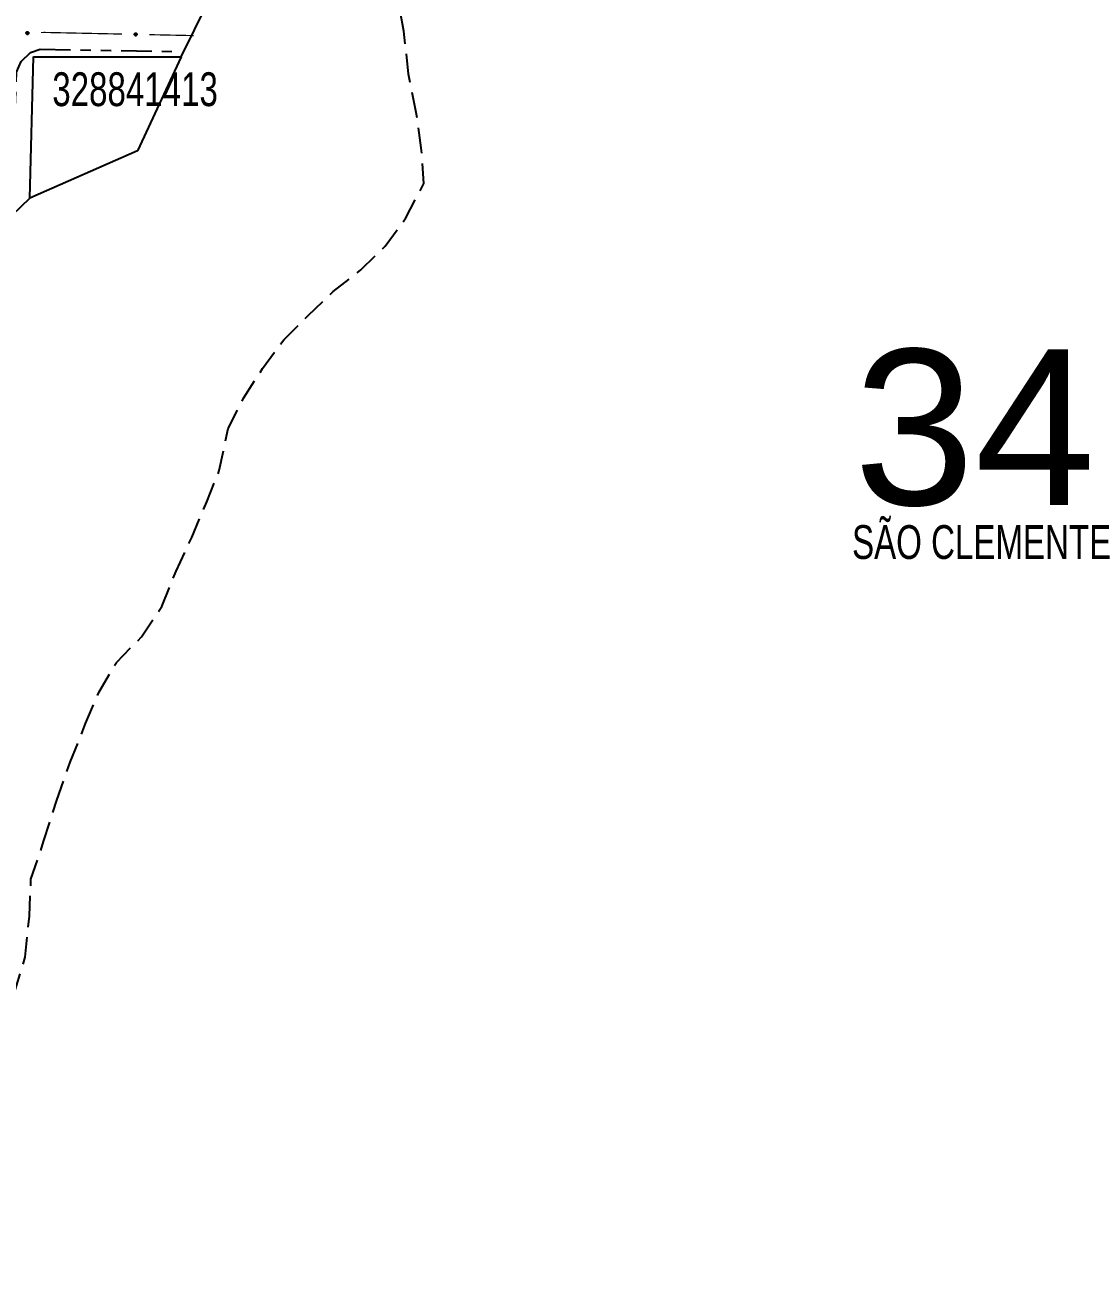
# Model space of a CAD drawing. Extents: x 203604 to 204690, y 4848469 to 4850418.
# Drawn here: x 204160.6 to 204318.4, y 4849124.5 to 4849308.5 of the extents above; entities that cross this region are included whole.
import ezdxf

# ---------------------------------------------------------------- set-up
doc = ezdxf.new("R2010")
doc.units = 0
doc.header["$LTSCALE"] = 1.5
doc.header["$MEASUREMENT"] = 0
doc.linetypes.add('TRACO_15', pattern=[3, 2, -1])
doc.linetypes.add('TRACO_25', pattern=[8, 3, -1, 1, -1, 1, -1])
for name, color, linetype in [('CD_MALHA_LOTES', 7, 'CONTINUOUS'), ('CD_TXT_QUADRA', 2, 'CONTINUOUS'), ('LM-TXT-LSB', 7, 'CONTINUOUS'), ('RU-QUADRA', 210, 'CONTINUOUS'), ('SV-CAMINHO-TRILHA', 20, 'CONTINUOUS'), ('SV-EIXO-RUA-N-PAV', 6, 'CONTINUOUS'), ('SV-RUA-NAO-PAV', 7, 'CONTINUOUS')]:
    doc.layers.add(name, color=color, linetype=linetype)
doc.styles.add('ARIAL', font='ARIAL.SHX')
doc.styles.add('SWIS', font='swissko.ttf')

msp = doc.modelspace()

# ---------------------------------------------------------------- linework, layer by layer
at = {"layer": 'CD_MALHA_LOTES', "linetype": 'Continuous', "flags": 128}
for points in [[(204183.711365, 4849303.732225), (204187.66556, 4849311.724636)], [(204161.390743, 4849282.848917), (204161.89803, 4849303.732225)], [(204161.89803, 4849303.732225), (204183.711365, 4849303.732225)], [(204183.711365, 4849303.732225), (204177.285731, 4849289.866385)], [(204177.285731, 4849289.866385), (204161.390743, 4849282.848917)], [(203994.539072, 4849111.900657), (203993.123595, 4849121.073929), (204161.390743, 4849282.848917)]]:
    msp.add_lwpolyline(points, dxfattribs=at)
at = {"layer": 'RU-QUADRA', "linetype": 'Continuous'}
for points in [[(204187.66556, 4849311.724636, 0.18, 0.18, 0), (204183.711365, 4849303.732225, 0.18, 0.18, 0)], [(204183.711365, 4849303.732225, 0.18, 0.18, 0), (204177.285731, 4849289.866385, 0.18, 0.18, 0)], [(204177.285731, 4849289.866385, 0.18, 0.18, 0), (204161.390743, 4849282.848917, 0.18, 0.18, 0)]]:
    msp.add_lwpolyline(points, format="xyseb", dxfattribs=at)
at = {"layer": 'RU-QUADRA', "linetype": 'Continuous', "const_width": 0.18, "flags": 128}
for points in [[(204161.390743, 4849282.848917), (204161.89803, 4849303.732225), (204183.711365, 4849303.732225)], [(204161.390743, 4849282.848917), (203993.123595, 4849121.073929), (203994.539072, 4849111.900657)]]:
    msp.add_lwpolyline(points, dxfattribs=at)
at = {"layer": 'SV-CAMINHO-TRILHA', "linetype": 'TRACO_15'}
msp.add_polyline3d([(204159.06, 4849165.24, 9.73), (204160.69, 4849170.58, 9.73), (204161.31, 4849176.67, 9.73), (204161.54, 4849182.12, 9.73), (204163.41, 4849187.69, 9.73), (204165.35, 4849193.8, 9.73), (204167.32, 4849199.42, 9.73), (204169.62, 4849205.14, 9.73), (204171.63, 4849209.85, 9.73), (204174.16, 4849214.18, 9.73), (204177.89, 4849217.98, 9.73), (204180.86, 4849222.48, 9.73), (204183, 4849227.7, 9.73), (204185.3, 4849232.67, 9.85), (204187.51, 4849237.92, 9.88), (204189.37, 4849242.57, 9.88), (204190.7, 4849248.8, 9.88), (204192.97, 4849253.29, 9.88), (204195.75, 4849257.64, 9.88), (204198.9, 4849261.89, 9.88), (204202.51, 4849265.5, 9.88), (204206.2, 4849269.03, 9.88), (204210.27, 4849272.23, 9.88), (204213.88, 4849275.73, 9.88), (204216.96, 4849279.94, 9.84), (204219.59, 4849285, 9.84), (204219.23, 4849290.28, 9.85), (204218.48, 4849295.54, 9.85), (204217.35, 4849301.2, 9.84), (204216.66, 4849307.56, 9.85), (204215.52, 4849313.45, 9.83)], dxfattribs=at)
at = {"layer": 'SV-EIXO-RUA-N-PAV'}
for points in [[(204160.86932, 4849307.370944), (204160.90207, 4849307.407269), (204160.937644, 4849307.431792), (204160.973202, 4849307.443705), (204161.007368, 4849307.44604), (204161.042591, 4849307.444491), (204161.077759, 4849307.435095), (204161.114481, 4849307.41602), (204161.151151, 4849307.383424), (204161.173877, 4849307.34533), (204161.187422, 4849307.311095), (204161.191907, 4849307.275608), (204161.18983, 4849307.241416), (204161.178861, 4849307.205209), (204161.159168, 4849307.168183), (204161.125499, 4849307.132104), (204161.090458, 4849307.108301), (204161.055762, 4849307.097681), (204161.020058, 4849307.093397), (204160.984117, 4849307.095409), (204160.949649, 4849307.104832), (204160.912405, 4849307.124728), (204160.877235, 4849307.158431), (204160.853096, 4849307.193109), (204160.841991, 4849307.227646), (204160.838566, 4849307.262893), (204160.839689, 4849307.29824), (204160.847663, 4849307.333984), (204160.86932, 4849307.370944)], [(204176.870905, 4849307.185312), (204176.905734, 4849307.219648), (204176.94269, 4849307.242036), (204176.978887, 4849307.251836), (204177.013132, 4849307.252157), (204177.048202, 4849307.248538), (204177.082756, 4849307.23709), (204177.118293, 4849307.215887), (204177.152981, 4849307.18119), (204177.173427, 4849307.141826), (204177.184934, 4849307.106852), (204177.187324, 4849307.071163), (204177.183238, 4849307.037153), (204177.170159, 4849307.001653), (204177.148321, 4849306.965851), (204177.112588, 4849306.931814), (204177.076207, 4849306.910115), (204177.040946, 4849306.901554), (204177.005052, 4849306.899379), (204176.969292, 4849306.903502), (204176.935438, 4849306.914936), (204176.899429, 4849306.936988), (204176.866303, 4849306.972702), (204176.844246, 4849307.00874), (204176.835193, 4849307.043871), (204176.833846, 4849307.079258), (204176.837048, 4849307.114478), (204176.84711, 4849307.149691), (204176.870905, 4849307.185312)]]:
    msp.add_lwpolyline(points, close=True, dxfattribs=at)
for points in [[(204160.838566, 4849307.262893), (204161.187422, 4849307.311095)], [(204160.839689, 4849307.29824), (204161.173877, 4849307.34533)], [(204160.841991, 4849307.227646), (204161.191907, 4849307.275608)], [(204160.842871, 4849307.281803), (204161.175611, 4849307.329808)], [(204160.842891, 4849307.244936), (204161.188006, 4849307.290674)], [(204160.847663, 4849307.333984), (204161.151151, 4849307.383424)], [(204160.848408, 4849307.316148), (204161.157917, 4849307.364646)], [(204160.851041, 4849307.209739), (204161.187872, 4849307.257898)], [(204160.853096, 4849307.193109), (204161.18983, 4849307.241416)], [(204160.859399, 4849307.350698), (204161.129365, 4849307.39771)], [(204160.867372, 4849307.17485), (204161.179659, 4849307.222086)], [(204160.86932, 4849307.370944), (204161.114481, 4849307.41602)], [(204160.877235, 4849307.158431), (204161.178861, 4849307.205209)], [(204160.887963, 4849307.390005), (204161.088745, 4849307.424859)], [(204160.8986, 4849307.143252), (204161.165992, 4849307.18607)], [(204160.90207, 4849307.407269), (204161.077759, 4849307.435095)], [(204160.912405, 4849307.124728), (204161.159168, 4849307.168183)], [(204160.922289, 4849307.421336), (204161.051366, 4849307.438475)], [(204160.936441, 4849307.117364), (204161.134598, 4849307.149388)], [(204160.937644, 4849307.431792), (204161.042591, 4849307.444491)], [(204160.949649, 4849307.104832), (204161.125499, 4849307.132104)], [(204160.971196, 4849307.100919), (204161.101585, 4849307.119473)], [(204160.984117, 4849307.095409), (204161.090458, 4849307.108301)], [(204176.833846, 4849307.079258), (204177.184934, 4849307.106852)], [(204176.835193, 4849307.043871), (204177.187324, 4849307.071163)], [(204176.837048, 4849307.114478), (204177.173427, 4849307.141826)], [(204176.837108, 4849307.061078), (204177.184315, 4849307.086433)], [(204176.839257, 4849307.097883), (204177.174245, 4849307.126228)], [(204176.843173, 4849307.025463), (204177.182253, 4849307.053721)], [(204176.844246, 4849307.00874), (204177.183238, 4849307.037153)], [(204176.846805, 4849307.131842), (204177.15863, 4849307.162046)], [(204176.84711, 4849307.149691), (204177.152981, 4849307.18119)], [(204176.857423, 4849306.989674), (204177.171948, 4849307.018455)], [(204176.85981, 4849307.165686), (204177.132073, 4849307.196733)], [(204176.866303, 4849306.972702), (204177.170159, 4849307.001653)], [(204176.870905, 4849307.185312), (204177.118293, 4849307.215887)], [(204176.886738, 4849306.956293), (204177.156185, 4849306.983305)], [(204176.890637, 4849307.203244), (204177.093122, 4849307.226225)], [(204176.899429, 4849306.936988), (204177.148321, 4849306.965851)], [(204176.905734, 4849307.219648), (204177.082756, 4849307.23709)], [(204176.92299, 4849306.928223), (204177.122688, 4849306.948534)], [(204176.926746, 4849307.232501), (204177.056608, 4849307.242016)], [(204176.935438, 4849306.914936), (204177.112588, 4849306.931814)], [(204176.94269, 4849307.242036), (204177.048202, 4849307.248538)], [(204176.956717, 4849306.909762), (204177.087972, 4849306.920612)], [(204176.969292, 4849306.903502), (204177.076207, 4849306.910115)]]:
    msp.add_lwpolyline(points, dxfattribs=at)
at = {"layer": 'SV-EIXO-RUA-N-PAV', "const_width": 0.18}
for points in [[(204163.015623, 4849307.341428), (204163.51, 4849307.36)], [(204163.51, 4849307.36), (204175.012661, 4849307.114816)], [(204179.011753, 4849307.029574), (204185.01039, 4849306.90171)], [(204185.01039, 4849306.90171), (204185.56, 4849306.89)]]:
    msp.add_lwpolyline(points, dxfattribs=at)
at = {"layer": 'SV-RUA-NAO-PAV', "linetype": 'TRACO_25'}
msp.add_polyline3d([(204158.68, 4849282.08, 9.49), (204159.38, 4849301.48, 9.49), (204160.1, 4849303.06, 9.49), (204161.49, 4849304.38, 9.49), (204162.88, 4849304.87, 9.47), (204183.66, 4849304.54, 11.66)], dxfattribs=at)

# ---------------------------------------------------------------- texts
at = {"layer": 'CD_TXT_QUADRA', "style": 'ARIAL', "width": 0.7}
msp.add_text('328841413', height=5, dxfattribs=at).set_placement((204164.688108, 4849296.461114))
at = {"layer": 'LM-TXT-LSB', "style": 'SWIS'}
msp.add_text('34', height=23, dxfattribs=at).set_placement((204283.14, 4849237.49))
at = {"layer": 'LM-TXT-LSB', "style": 'ARIAL', "width": 0.7}
msp.add_text('SÃO CLEMENTE', height=5, dxfattribs=at).set_placement((204282.89, 4849229.49))

doc.saveas('drawing.dxf')
